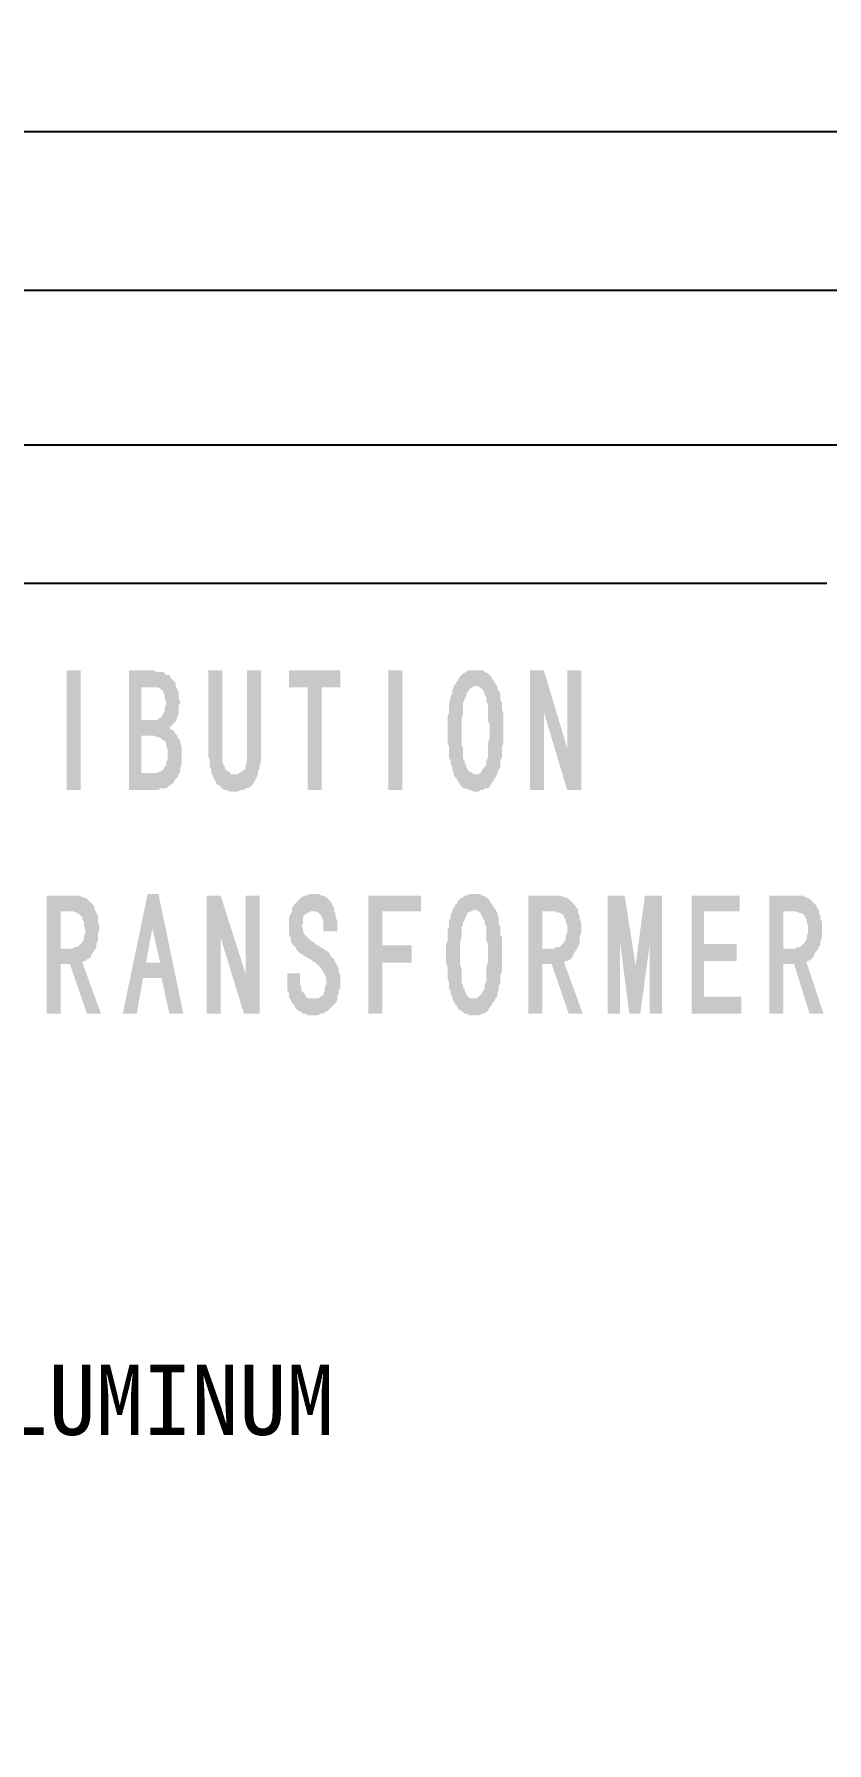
# Model space of a CAD drawing. Header units: millimetres. Extents: x 128333 to 138423, y -158939 to -152492.
# Drawn here: x 138353.3 to 138382, y -157832.5 to -157770.7 of the extents above; entities that cross this region are included whole.
import ezdxf

# ---------------------------------------------------------------- set-up
doc = ezdxf.new("R2010")
doc.units = ezdxf.units.MM
doc.header["$LTSCALE"] = 13
doc.layers.add('2', color=3, linetype='Continuous')
doc.layers.add('PDF_Geometry', color=7, linetype='Continuous')
doc.styles.add('PDF FangSong', font='simfang.ttf')
doc.styles.get("Standard").update_dxf_attribs({"font": 'gbenor.shx', "bigfont": 'gbcbig.shx'})
doc.dimstyles.new('ISO-25', dxfattribs={"dimtxt": 2.5, "dimasz": 2.5, "dimexe": 1.25, "dimexo": 0.625, "dimtad": 1, "dimtxsty": 'Standard', "dimcen": 2.5, "dimadec": 0, "dimazin": 0, "dimtfac": 1, "dimtmove": 0, "dimatfit": 3, "dimfxl": 1, "dimarcsym": 0})

# ---------------------------------------------------------------- blocks, each defined once
blk = doc.blocks.new('*D73')
at = {"layer": '2', "color": 0, "linetype": 'Continuous', "lineweight": -2}
for p, q in [((138248.971, -157787.386), (138248.971, -157778.755)), ((138388.938, -157787.386), (138388.938, -157778.755)), ((138251.471, -157780.005), (138386.438, -157780.005))]:
    blk.add_line(p, q, dxfattribs=at)
at = {"layer": '2', "color": 0, "linetype": 'Continuous', "lineweight": 30}
for points in [[(138251.471, -157779.588), (138251.471, -157780.421), (138248.971, -157780.005)], [(138386.438, -157779.588), (138386.438, -157780.421), (138388.938, -157780.005)]]:
    blk.add_solid(points, dxfattribs=at)
at = {"layer": 'Defpoints', "color": 0, "linetype": 'Continuous', "lineweight": 30}
for p in [(138388.938, -157780.005), (138248.971, -157788.011), (138388.938, -157788.011)]:
    blk.add_point(p, dxfattribs=at)
at = {"layer": '2', "color": 0, "linetype": 'Continuous', "insert": (138318.955, -157778.13), "char_height": 2.5, "attachment_point": 5}
blk.add_mtext('140', dxfattribs=at)
blk = doc.blocks.new('*D74')
at = {"layer": '2', "color": 0, "linetype": 'Continuous', "lineweight": -2}
for p, q in [((138243.972, -157784.971), (138243.972, -157773.015)), ((138393.993, -157784.971), (138393.993, -157773.015)), ((138246.472, -157774.265), (138391.493, -157774.265))]:
    blk.add_line(p, q, dxfattribs=at)
at = {"layer": '2', "color": 0, "linetype": 'Continuous', "lineweight": 30}
for points in [[(138246.472, -157773.848), (138246.472, -157774.682), (138243.972, -157774.265)], [(138391.493, -157773.848), (138391.493, -157774.682), (138393.993, -157774.265)]]:
    blk.add_solid(points, dxfattribs=at)
at = {"layer": 'Defpoints', "color": 0, "linetype": 'Continuous', "lineweight": 30}
for p in [(138393.993, -157774.265), (138243.972, -157785.596), (138393.993, -157785.596)]:
    blk.add_point(p, dxfattribs=at)
at = {"layer": '2', "color": 0, "linetype": 'Continuous', "insert": (138318.983, -157772.39), "char_height": 2.5, "attachment_point": 5}
blk.add_mtext('150', dxfattribs=at)

msp = doc.modelspace()

# ---------------------------------------------------------------- hatches: boundary and pattern name
at = {"layer": '2', "linetype": 'Continuous', "transparency": 33554559}
for points in [[(138355.014, -157798.065), (138354.508, -157798.065), (138354.508, -157793.74), (138355.014, -157793.74)], [(138357.654, -157793.74), (138356.755, -157793.74), (138356.755, -157798.065), (138357.654, -157798.065), (138357.71, -157798.065), (138357.822, -157798.065), (138357.878, -157798.008), (138357.991, -157798.008), (138358.103, -157798.008), (138358.159, -157797.952), (138358.215, -157797.896), (138358.328, -157797.84), (138358.384, -157797.784), (138358.384, -157797.728), (138358.44, -157797.671), (138358.496, -157797.615), (138358.552, -157797.503), (138357.204, -157797.447), (138357.204, -157796.099), (138357.654, -157796.099), (138358.496, -157796.099), (138358.44, -157796.043), (138358.384, -157795.93), (138358.271, -157795.874), (138358.215, -157795.818), (138358.159, -157795.818), (138358.215, -157795.818), (138358.271, -157795.762), (138358.328, -157795.706), (138358.44, -157795.593), (138357.204, -157795.537), (138357.204, -157794.358), (138357.71, -157794.358), (138358.44, -157794.301), (138358.44, -157794.189), (138358.384, -157794.133), (138358.328, -157794.077), (138358.271, -157794.021), (138358.215, -157793.908), (138358.103, -157793.908), (138358.047, -157793.852), (138357.991, -157793.796), (138357.878, -157793.796), (138357.766, -157793.796)], [(138360.125, -157793.74), (138359.619, -157793.74), (138359.619, -157796.773), (138359.619, -157796.829), (138359.676, -157796.997), (138359.676, -157797.11), (138359.676, -157797.222), (138359.732, -157797.334), (138359.732, -157797.447), (138359.788, -157797.559), (138359.844, -157797.671), (138359.844, -157797.728), (138359.9, -157797.728), (138359.9, -157797.84), (138360.013, -157797.896), (138360.069, -157797.952), (138360.125, -157798.008), (138360.181, -157798.065), (138360.293, -157798.065), (138360.406, -157798.121), (138360.462, -157798.121), (138360.574, -157798.121), (138360.687, -157798.121), (138360.799, -157798.065), (138360.911, -157798.065), (138360.967, -157798.008), (138361.024, -157798.008), (138361.136, -157797.952), (138361.192, -157797.896), (138361.248, -157797.84), (138361.304, -157797.728), (138361.361, -157797.615), (138361.417, -157797.503), (138360.574, -157797.503), (138360.462, -157797.503), (138360.406, -157797.447), (138360.35, -157797.391), (138360.237, -157797.334), (138360.237, -157797.278), (138360.181, -157797.166), (138360.125, -157797.054), (138360.125, -157796.941), (138360.125, -157796.773)], [(138361.529, -157793.74), (138361.024, -157793.74), (138361.024, -157796.773), (138361.024, -157796.941), (138361.024, -157797.054), (138360.967, -157797.166), (138360.967, -157797.278), (138360.911, -157797.334), (138360.855, -157797.391), (138360.743, -157797.447), (138360.687, -157797.503), (138360.574, -157797.503), (138361.417, -157797.503), (138361.417, -157797.391), (138361.473, -157797.278), (138361.473, -157797.166), (138361.529, -157797.054), (138361.529, -157796.885), (138361.529, -157796.773)], [(138364.394, -157793.74), (138362.54, -157793.74), (138362.54, -157794.358), (138363.214, -157794.358), (138363.214, -157798.065), (138363.72, -157798.065), (138363.72, -157794.358), (138364.394, -157794.358)], [(138366.64, -157798.065), (138366.135, -157798.065), (138366.135, -157793.74), (138366.64, -157793.74)], [(138369.28, -157793.74), (138369.168, -157793.74), (138369.112, -157793.74), (138368.999, -157793.74), (138368.943, -157793.796), (138368.831, -157793.852), (138368.775, -157793.908), (138368.718, -157793.964), (138368.662, -157794.077), (138368.606, -157794.133), (138368.55, -157794.245), (138368.494, -157794.301), (138369.28, -157794.301), (138369.336, -157794.301), (138369.449, -157794.358), (138369.505, -157794.414), (138369.561, -157794.47), (138369.617, -157794.582), (138369.617, -157794.638), (138369.673, -157794.695), (138369.673, -157794.807), (138369.673, -157794.863), (138369.729, -157794.975), (138369.729, -157795.088), (138369.729, -157795.256), (138369.729, -157795.369), (138369.729, -157795.537), (138369.786, -157795.706), (138369.786, -157795.874), (138369.786, -157796.043), (138369.786, -157796.211), (138369.729, -157796.38), (138369.729, -157796.548), (138369.729, -157796.66), (138369.729, -157796.773), (138369.729, -157796.885), (138369.673, -157796.997), (138369.673, -157797.054), (138369.673, -157797.166), (138369.617, -157797.222), (138369.561, -157797.278), (138369.505, -157797.391), (138369.449, -157797.447), (138369.392, -157797.503), (138369.28, -157797.503), (138370.01, -157797.559), (138370.066, -157797.503), (138370.066, -157797.447), (138370.123, -157797.334), (138370.179, -157797.222), (138370.179, -157797.11), (138370.179, -157796.997), (138370.235, -157796.885), (138370.235, -157796.773), (138370.235, -157796.66), (138370.235, -157796.492), (138370.291, -157796.38), (138370.291, -157796.211), (138370.291, -157796.043), (138370.291, -157795.874), (138370.291, -157795.762), (138370.291, -157795.593), (138370.291, -157795.425), (138370.291, -157795.312), (138370.235, -157795.144), (138370.235, -157795.032), (138370.235, -157794.919), (138370.179, -157794.807), (138370.179, -157794.695), (138370.179, -157794.582), (138370.123, -157794.47), (138370.066, -157794.414), (138370.066, -157794.301), (138370.01, -157794.245), (138369.954, -157794.133), (138369.898, -157794.077), (138369.842, -157793.964), (138369.786, -157793.908), (138369.729, -157793.852), (138369.617, -157793.796), (138369.561, -157793.74), (138369.449, -157793.74), (138369.392, -157793.74)], [(138371.751, -157793.74), (138371.246, -157793.74), (138371.246, -157798.065), (138371.751, -157798.065), (138371.751, -157795.256)], [(138371.751, -157793.74), (138371.751, -157795.256), (138372.594, -157798.065), (138372.594, -157796.548)], [(138373.099, -157793.74), (138372.594, -157793.74), (138372.594, -157796.548), (138372.594, -157798.065), (138373.099, -157798.065)], [(138358.44, -157794.301), (138357.71, -157794.358), (138357.822, -157794.358), (138357.878, -157794.414), (138357.991, -157794.47), (138357.991, -157794.526), (138358.047, -157794.638), (138358.047, -157794.751), (138358.103, -157794.919), (138358.103, -157794.975), (138358.047, -157795.088), (138358.047, -157795.2), (138357.991, -157795.312), (138357.934, -157795.369), (138357.934, -157795.425), (138357.822, -157795.481), (138357.766, -157795.537), (138357.654, -157795.537), (138357.204, -157795.537), (138358.44, -157795.593), (138358.496, -157795.481), (138358.496, -157795.425), (138358.552, -157795.312), (138358.552, -157795.2), (138358.552, -157795.032), (138358.608, -157794.919), (138358.608, -157794.863), (138358.552, -157794.751), (138358.552, -157794.638), (138358.552, -157794.526), (138358.496, -157794.414)], [(138368.494, -157794.301), (138368.494, -157794.358), (138368.438, -157794.47), (138368.438, -157794.582), (138368.381, -157794.695), (138368.381, -157794.751), (138368.325, -157794.919), (138368.325, -157795.032), (138368.325, -157795.144), (138368.325, -157795.256), (138368.269, -157795.425), (138368.269, -157795.593), (138368.269, -157795.762), (138368.269, -157795.874), (138368.269, -157795.93), (138368.269, -157796.043), (138368.269, -157796.211), (138368.269, -157796.38), (138368.325, -157796.492), (138368.325, -157796.66), (138368.325, -157796.773), (138368.325, -157796.885), (138368.381, -157796.997), (138368.381, -157797.11), (138368.438, -157797.222), (138368.438, -157797.334), (138368.494, -157797.447), (138368.494, -157797.503), (138368.55, -157797.615), (138368.606, -157797.671), (138368.662, -157797.784), (138368.718, -157797.84), (138368.775, -157797.952), (138368.887, -157798.008), (138368.943, -157798.008), (138369.055, -157798.065), (138369.112, -157798.065), (138369.224, -157798.121), (138369.28, -157798.121), (138369.392, -157798.121), (138369.449, -157798.065), (138369.561, -157798.065), (138369.617, -157798.008), (138369.729, -157798.008), (138369.786, -157797.952), (138369.842, -157797.84), (138369.898, -157797.784), (138369.954, -157797.671), (138370.01, -157797.615), (138370.01, -157797.559), (138369.28, -157797.503), (138369.224, -157797.503), (138369.168, -157797.447), (138369.055, -157797.391), (138368.999, -157797.334), (138368.943, -157797.222), (138368.943, -157797.166), (138368.887, -157797.11), (138368.887, -157796.997), (138368.831, -157796.941), (138368.831, -157796.829), (138368.831, -157796.66), (138368.831, -157796.548), (138368.775, -157796.436), (138368.775, -157796.267), (138368.775, -157796.099), (138368.775, -157795.874), (138368.775, -157795.762), (138368.775, -157795.593), (138368.775, -157795.481), (138368.831, -157795.312), (138368.831, -157795.144), (138368.831, -157795.032), (138368.831, -157794.919), (138368.887, -157794.807), (138368.887, -157794.751), (138368.943, -157794.695), (138368.943, -157794.582), (138368.999, -157794.526), (138369.055, -157794.414), (138369.168, -157794.358), (138369.224, -157794.301), (138369.28, -157794.301)], [(138358.496, -157796.099), (138357.654, -157796.099), (138357.766, -157796.155), (138357.822, -157796.155), (138357.934, -157796.211), (138357.991, -157796.267), (138358.047, -157796.267), (138358.103, -157796.38), (138358.103, -157796.492), (138358.159, -157796.604), (138358.159, -157796.773), (138358.159, -157796.941), (138358.103, -157797.054), (138358.103, -157797.166), (138358.047, -157797.222), (138357.991, -157797.334), (138357.934, -157797.391), (138357.878, -157797.391), (138357.766, -157797.447), (138357.654, -157797.447), (138357.597, -157797.447), (138357.204, -157797.447), (138358.552, -157797.503), (138358.608, -157797.391), (138358.608, -157797.278), (138358.665, -157797.166), (138358.665, -157797.054), (138358.665, -157796.885), (138358.665, -157796.773), (138358.665, -157796.66), (138358.665, -157796.492), (138358.608, -157796.38), (138358.608, -157796.267), (138358.552, -157796.211)], [(138354.677, -157801.884), (138353.778, -157801.884), (138353.778, -157806.153), (138354.284, -157806.153), (138354.284, -157804.355), (138354.621, -157804.355), (138355.07, -157804.299), (138355.126, -157804.243), (138355.182, -157804.243), (138355.238, -157804.187), (138355.351, -157804.131), (138355.407, -157804.018), (138355.463, -157803.906), (138355.519, -157803.85), (138354.284, -157803.794), (138354.284, -157802.446), (138354.621, -157802.446), (138355.519, -157802.389), (138355.519, -157802.333), (138355.463, -157802.221), (138355.407, -157802.165), (138355.351, -157802.109), (138355.295, -157802.052), (138355.238, -157801.996), (138355.126, -157801.94), (138355.07, -157801.94), (138354.958, -157801.884), (138354.901, -157801.884), (138354.789, -157801.884)], [(138355.519, -157802.389), (138354.621, -157802.446), (138354.733, -157802.446), (138354.845, -157802.502), (138354.901, -157802.502), (138354.958, -157802.558), (138355.014, -157802.614), (138355.07, -157802.67), (138355.07, -157802.726), (138355.126, -157802.839), (138355.126, -157802.951), (138355.182, -157803.12), (138355.182, -157803.232), (138355.126, -157803.344), (138355.126, -157803.457), (138355.07, -157803.569), (138355.014, -157803.625), (138354.958, -157803.681), (138354.901, -157803.737), (138354.789, -157803.737), (138354.733, -157803.794), (138354.284, -157803.794), (138355.519, -157803.85), (138355.575, -157803.737), (138355.575, -157803.625), (138355.632, -157803.513), (138355.632, -157803.4), (138355.632, -157803.232), (138355.688, -157803.12), (138355.688, -157803.007), (138355.632, -157802.839), (138355.632, -157802.726), (138355.632, -157802.614), (138355.575, -157802.502)], [(138357.822, -157801.828), (138357.429, -157801.828), (138356.53, -157806.153), (138357.036, -157806.153), (138357.26, -157804.861), (138357.934, -157804.861), (138357.373, -157804.299), (138357.597, -157803.063)], [(138357.822, -157801.828), (138357.597, -157803.063), (138357.878, -157804.299), (138357.373, -157804.299), (138357.934, -157804.861), (138358.215, -157806.153), (138358.721, -157806.153)], [(138360.069, -157801.884), (138359.563, -157801.884), (138359.563, -157806.153), (138360.069, -157806.153), (138360.069, -157803.4)], [(138360.069, -157801.884), (138360.069, -157803.4), (138360.911, -157806.153), (138360.967, -157804.692)], [(138361.473, -157801.884), (138360.967, -157801.884), (138360.967, -157804.692), (138360.911, -157806.153), (138361.473, -157806.153)], [(138363.439, -157801.828), (138363.326, -157801.828), (138363.27, -157801.828), (138363.158, -157801.884), (138363.102, -157801.884), (138362.989, -157801.94), (138362.933, -157801.996), (138362.877, -157802.052), (138362.765, -157802.165), (138362.709, -157802.221), (138362.652, -157802.333), (138362.652, -157802.446), (138363.439, -157802.446), (138363.495, -157802.446), (138363.607, -157802.502), (138363.663, -157802.558), (138363.72, -157802.614), (138363.72, -157802.67), (138363.776, -157802.783), (138363.776, -157802.895), (138363.776, -157803.007), (138363.776, -157803.176), (138364.281, -157803.176), (138364.281, -157803.12), (138364.281, -157803.007), (138364.281, -157802.895), (138364.281, -157802.783), (138364.225, -157802.67), (138364.225, -157802.558), (138364.169, -157802.446), (138364.169, -157802.333), (138364.113, -157802.221), (138364.057, -157802.109), (138364, -157802.052), (138363.944, -157801.996), (138363.888, -157801.94), (138363.776, -157801.884), (138363.72, -157801.884), (138363.607, -157801.828), (138363.495, -157801.828)], [(138367.314, -157801.884), (138365.405, -157801.884), (138365.405, -157806.153), (138365.91, -157806.153), (138365.91, -157804.299), (138366.977, -157804.299), (138366.977, -157803.681), (138365.91, -157803.681), (138365.91, -157802.446), (138367.314, -157802.446)], [(138368.438, -157802.389), (138368.438, -157802.502), (138368.381, -157802.558), (138368.381, -157802.67), (138368.325, -157802.783), (138368.325, -157802.895), (138368.325, -157803.007), (138368.269, -157803.12), (138368.269, -157803.232), (138368.269, -157803.4), (138368.269, -157803.513), (138368.213, -157803.681), (138368.213, -157803.85), (138368.213, -157804.018), (138368.213, -157804.187), (138368.213, -157804.299), (138368.269, -157804.468), (138368.269, -157804.636), (138368.269, -157804.748), (138368.269, -157804.861), (138368.325, -157805.029), (138368.325, -157805.142), (138368.325, -157805.254), (138368.381, -157805.31), (138368.381, -157805.422), (138368.438, -157805.535), (138368.438, -157805.591), (138368.494, -157805.703), (138368.55, -157805.816), (138368.606, -157805.872), (138368.662, -157805.984), (138368.775, -157806.04), (138368.831, -157806.096), (138368.887, -157806.153), (138368.999, -157806.153), (138369.055, -157806.209), (138369.168, -157806.209), (138369.224, -157806.209), (138369.336, -157806.209), (138369.392, -157806.209), (138369.505, -157806.153), (138369.561, -157806.153), (138369.673, -157806.096), (138369.729, -157806.04), (138369.786, -157805.928), (138369.842, -157805.872), (138369.898, -157805.759), (138369.954, -157805.703), (138369.224, -157805.591), (138369.168, -157805.591), (138369.112, -157805.591), (138368.999, -157805.535), (138368.943, -157805.422), (138368.887, -157805.31), (138368.887, -157805.254), (138368.831, -157805.198), (138368.831, -157805.085), (138368.775, -157805.029), (138368.775, -157804.917), (138368.775, -157804.805), (138368.775, -157804.636), (138368.775, -157804.524), (138368.718, -157804.355), (138368.718, -157804.187), (138368.718, -157804.018), (138368.718, -157803.906), (138368.718, -157803.737), (138368.718, -157803.569), (138368.775, -157803.4), (138368.775, -157803.288), (138368.775, -157803.12), (138368.775, -157803.007), (138368.831, -157802.951), (138368.831, -157802.839), (138368.887, -157802.783), (138368.887, -157802.726), (138368.943, -157802.614), (138368.999, -157802.502), (138369.112, -157802.446), (138369.168, -157802.446), (138369.224, -157802.389)], [(138369.224, -157801.828), (138369.112, -157801.828), (138369.055, -157801.828), (138368.943, -157801.884), (138368.887, -157801.884), (138368.831, -157801.94), (138368.718, -157801.996), (138368.662, -157802.052), (138368.606, -157802.165), (138368.55, -157802.221), (138368.494, -157802.333), (138368.438, -157802.389), (138369.224, -157802.389), (138369.28, -157802.389), (138369.392, -157802.446), (138369.449, -157802.502), (138369.505, -157802.614), (138369.561, -157802.726), (138369.617, -157802.783), (138369.617, -157802.895), (138369.673, -157803.007), (138369.673, -157803.12), (138369.673, -157803.232), (138369.673, -157803.344), (138369.673, -157803.513), (138369.729, -157803.625), (138369.729, -157803.794), (138369.729, -157804.018), (138369.729, -157804.131), (138369.729, -157804.299), (138369.673, -157804.468), (138369.673, -157804.636), (138369.673, -157804.748), (138369.673, -157804.861), (138369.673, -157804.973), (138369.617, -157805.085), (138369.617, -157805.198), (138369.617, -157805.254), (138369.561, -157805.31), (138369.505, -157805.422), (138369.449, -157805.479), (138369.392, -157805.535), (138369.336, -157805.591), (138369.224, -157805.591), (138369.954, -157805.703), (138370.01, -157805.591), (138370.066, -157805.535), (138370.066, -157805.422), (138370.123, -157805.31), (138370.123, -157805.254), (138370.123, -157805.142), (138370.179, -157805.029), (138370.179, -157804.861), (138370.179, -157804.748), (138370.235, -157804.636), (138370.235, -157804.468), (138370.235, -157804.299), (138370.235, -157804.187), (138370.235, -157804.018), (138370.235, -157803.85), (138370.235, -157803.681), (138370.235, -157803.569), (138370.235, -157803.4), (138370.179, -157803.288), (138370.179, -157803.12), (138370.179, -157803.007), (138370.123, -157802.895), (138370.123, -157802.783), (138370.123, -157802.67), (138370.066, -157802.558), (138370.066, -157802.502), (138370.01, -157802.389), (138369.954, -157802.333), (138369.898, -157802.221), (138369.842, -157802.165), (138369.786, -157802.052), (138369.729, -157801.996), (138369.673, -157801.94), (138369.561, -157801.884), (138369.505, -157801.884), (138369.449, -157801.828), (138369.336, -157801.828)], [(138372.088, -157801.884), (138371.19, -157801.884), (138371.19, -157806.153), (138371.695, -157806.153), (138371.695, -157804.355), (138372.032, -157804.355), (138372.482, -157804.299), (138372.538, -157804.243), (138372.594, -157804.243), (138372.706, -157804.187), (138372.762, -157804.131), (138372.819, -157804.018), (138372.875, -157803.906), (138372.931, -157803.85), (138371.695, -157803.794), (138371.695, -157802.446), (138372.032, -157802.446), (138372.987, -157802.389), (138372.931, -157802.333), (138372.875, -157802.221), (138372.819, -157802.165), (138372.762, -157802.109), (138372.706, -157802.052), (138372.65, -157801.996), (138372.538, -157801.94), (138372.482, -157801.94), (138372.369, -157801.884), (138372.313, -157801.884), (138372.201, -157801.884)], [(138372.987, -157802.389), (138372.032, -157802.446), (138372.145, -157802.446), (138372.257, -157802.502), (138372.313, -157802.502), (138372.425, -157802.558), (138372.482, -157802.614), (138372.482, -157802.67), (138372.538, -157802.726), (138372.538, -157802.839), (138372.594, -157802.951), (138372.594, -157803.12), (138372.594, -157803.232), (138372.538, -157803.344), (138372.538, -157803.457), (138372.482, -157803.569), (138372.425, -157803.625), (138372.369, -157803.681), (138372.313, -157803.737), (138372.201, -157803.737), (138372.145, -157803.794), (138371.695, -157803.794), (138372.931, -157803.85), (138372.987, -157803.737), (138373.043, -157803.625), (138373.043, -157803.513), (138373.043, -157803.4), (138373.099, -157803.232), (138373.099, -157803.12), (138373.099, -157803.007), (138373.099, -157802.839), (138373.043, -157802.726), (138373.043, -157802.614), (138372.987, -157802.502)], [(138374.672, -157801.884), (138374.054, -157801.884), (138374.054, -157806.153), (138374.504, -157806.153), (138374.504, -157803.569)], [(138374.672, -157801.884), (138374.504, -157803.569), (138374.841, -157806.153), (138375.065, -157804.411)], [(138376.02, -157801.884), (138375.402, -157801.884), (138375.065, -157804.411), (138374.841, -157806.153), (138375.234, -157806.153), (138375.571, -157803.681)], [(138376.02, -157801.884), (138375.571, -157803.681), (138375.571, -157806.153), (138376.02, -157806.153)], [(138378.828, -157801.884), (138377.087, -157801.884), (138377.087, -157806.153), (138378.885, -157806.153), (138378.885, -157805.535), (138377.537, -157805.535), (138377.537, -157804.243), (138378.716, -157804.243), (138378.716, -157803.625), (138377.537, -157803.625), (138377.537, -157802.446), (138378.828, -157802.446)], [(138380.794, -157801.884), (138379.896, -157801.884), (138379.896, -157806.153), (138380.401, -157806.153), (138380.401, -157804.355), (138380.794, -157804.355), (138381.244, -157804.299), (138381.244, -157804.243), (138381.3, -157804.243), (138381.412, -157804.187), (138381.468, -157804.131), (138381.524, -157804.018), (138381.581, -157803.906), (138381.637, -157803.85), (138380.401, -157803.794), (138380.401, -157802.446), (138380.738, -157802.446), (138381.693, -157802.389), (138381.637, -157802.333), (138381.581, -157802.221), (138381.524, -157802.165), (138381.468, -157802.109), (138381.412, -157802.052), (138381.356, -157801.996), (138381.244, -157801.94), (138381.187, -157801.94), (138381.131, -157801.884), (138381.019, -157801.884), (138380.907, -157801.884)], [(138381.693, -157802.389), (138380.738, -157802.446), (138380.85, -157802.446), (138380.963, -157802.502), (138381.019, -157802.502), (138381.131, -157802.558), (138381.187, -157802.614), (138381.187, -157802.67), (138381.244, -157802.726), (138381.244, -157802.839), (138381.3, -157802.951), (138381.3, -157803.12), (138381.3, -157803.232), (138381.244, -157803.344), (138381.244, -157803.457), (138381.187, -157803.569), (138381.131, -157803.625), (138381.075, -157803.681), (138381.019, -157803.737), (138380.907, -157803.737), (138380.85, -157803.794), (138380.401, -157803.794), (138381.637, -157803.85), (138381.693, -157803.737), (138381.749, -157803.625), (138381.749, -157803.513), (138381.805, -157803.4), (138381.805, -157803.232), (138381.805, -157803.12), (138381.805, -157803.007), (138381.805, -157802.839), (138381.749, -157802.726), (138381.749, -157802.614), (138381.693, -157802.502)], [(138362.652, -157802.446), (138362.596, -157802.558), (138362.54, -157802.67), (138362.54, -157802.783), (138362.54, -157802.895), (138362.54, -157803.007), (138362.54, -157803.176), (138362.54, -157803.288), (138362.596, -157803.4), (138362.596, -157803.513), (138362.652, -157803.625), (138362.709, -157803.681), (138362.765, -157803.737), (138362.821, -157803.85), (138362.877, -157803.906), (138362.933, -157803.962), (138363.046, -157804.018), (138363.102, -157804.074), (138363.214, -157804.131), (138363.326, -157804.187), (138363.383, -157804.243), (138363.495, -157804.299), (138363.551, -157804.355), (138363.607, -157804.411), (138363.72, -157804.524), (138363.72, -157804.58), (138363.776, -157804.636), (138363.832, -157804.748), (138363.888, -157804.861), (138363.888, -157804.973), (138363.888, -157805.085), (138363.832, -157805.198), (138363.832, -157805.31), (138363.776, -157805.422), (138363.776, -157805.479), (138363.663, -157805.535), (138363.607, -157805.591), (138363.495, -157805.591), (138363.439, -157805.591), (138364.281, -157805.647), (138364.281, -157805.535), (138364.337, -157805.422), (138364.337, -157805.31), (138364.394, -157805.198), (138364.394, -157805.029), (138364.394, -157804.917), (138364.394, -157804.861), (138364.394, -157804.748), (138364.337, -157804.636), (138364.337, -157804.524), (138364.281, -157804.411), (138364.225, -157804.299), (138364.169, -157804.187), (138364.113, -157804.131), (138364.057, -157804.074), (138364, -157803.962), (138363.944, -157803.906), (138363.832, -157803.85), (138363.776, -157803.794), (138363.663, -157803.737), (138363.607, -157803.681), (138363.551, -157803.681), (138363.439, -157803.569), (138363.326, -157803.513), (138363.27, -157803.457), (138363.214, -157803.4), (138363.158, -157803.344), (138363.102, -157803.288), (138363.046, -157803.176), (138363.046, -157803.063), (138362.989, -157802.951), (138363.046, -157802.895), (138363.046, -157802.783), (138363.046, -157802.67), (138363.102, -157802.558), (138363.158, -157802.558), (138363.214, -157802.502), (138363.326, -157802.446), (138363.439, -157802.446)], [(138355.07, -157804.299), (138354.621, -157804.355), (138355.238, -157806.153), (138355.744, -157806.153)], [(138362.933, -157804.692), (138362.484, -157804.692), (138362.484, -157804.917), (138362.484, -157805.085), (138362.484, -157805.198), (138362.484, -157805.31), (138362.54, -157805.422), (138362.54, -157805.535), (138362.596, -157805.647), (138362.652, -157805.759), (138362.709, -157805.815), (138362.765, -157805.928), (138362.821, -157805.984), (138362.877, -157806.04), (138362.989, -157806.096), (138363.046, -157806.153), (138363.158, -157806.153), (138363.214, -157806.209), (138363.326, -157806.209), (138363.439, -157806.209), (138363.495, -157806.209), (138363.607, -157806.209), (138363.663, -157806.153), (138363.776, -157806.153), (138363.832, -157806.096), (138363.944, -157806.04), (138364, -157805.984), (138364.057, -157805.928), (138364.113, -157805.872), (138364.169, -157805.815), (138364.225, -157805.759), (138364.281, -157805.647), (138363.439, -157805.591), (138363.383, -157805.591), (138363.326, -157805.591), (138363.214, -157805.591), (138363.158, -157805.535), (138363.102, -157805.422), (138363.046, -157805.366), (138362.989, -157805.31), (138362.989, -157805.198), (138362.933, -157805.085), (138362.933, -157804.917)], [(138372.482, -157804.299), (138372.032, -157804.355), (138372.65, -157806.153), (138373.156, -157806.153)], [(138381.244, -157804.299), (138380.794, -157804.355), (138381.356, -157806.153), (138381.861, -157806.153)]]:
    msp.add_hatch(color=256, dxfattribs=at).paths.add_polyline_path(points)

# ---------------------------------------------------------------- linework, layer by layer
at = {"layer": 'PDF_Geometry', "lineweight": 25}
for points in [[(138243.972, -157785.596), (138393.993, -157785.596), (138393.993, -157960.611), (138243.972, -157960.611), (138243.972, -157785.596)], [(138255.936, -157790.594), (138381.974, -157790.594)]]:
    msp.add_lwpolyline(points, dxfattribs=at)

# ---------------------------------------------------------------- texts
at = {"layer": '2', "linetype": 'Continuous', "insert": (138315.972, -157821.412), "char_height": 2.53409, "attachment_point": 7, "style": 'PDF FangSong'}
msp.add_mtext('\\W0.998476;CONDUCTOR MATERIAL: ALUMINUM', dxfattribs=at)

# ---------------------------------------------------------------- dimensions: what is measured, and where the dimension line sits
at = {"layer": '2', "linetype": 'Continuous'}
for base, p1, p2, picture, middle in [((138393.993, -157774.265), (138243.972, -157785.596), (138393.993, -157785.596), '*D74', (138318.983, -157772.39)), ((138388.938, -157780.005), (138248.971, -157788.011), (138388.938, -157788.011), '*D73', (138318.955, -157778.13))]:
    dim = msp.add_linear_dim(base=base, p1=p1, p2=p2, dimstyle='ISO-25', override={"dimdec": 0}, dxfattribs=at)
    dim.commit()
    dim.dimension.update_dxf_attribs({"geometry": picture, "text_midpoint": middle})

doc.saveas('drawing.dxf')
